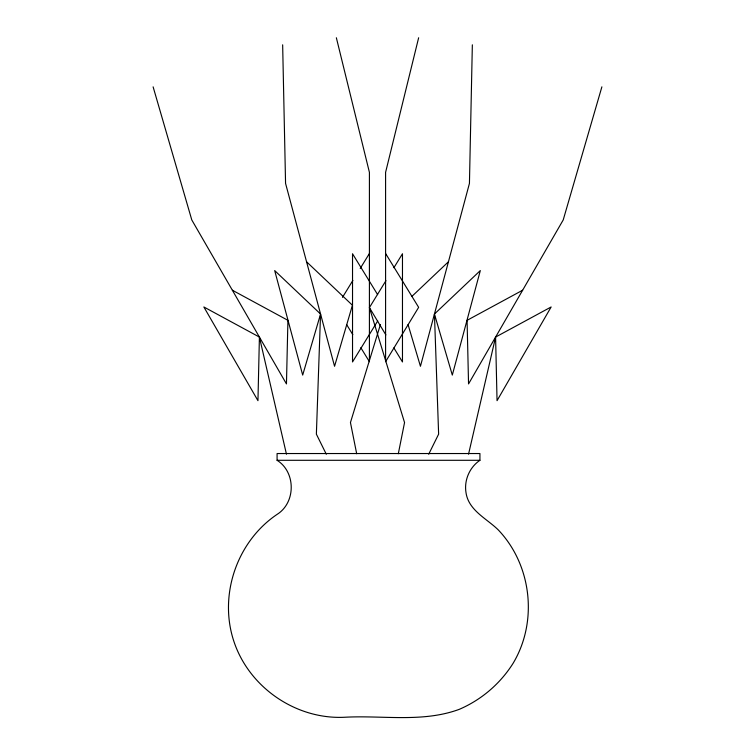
<?xml version="1.0" encoding="UTF-8"?>
<svg xmlns="http://www.w3.org/2000/svg" width="755" height="755" viewBox="0 0 755 755"><rect width="100%" height="100%" fill="white"/><g stroke="black" fill="none" stroke-linecap="round" stroke-linejoin="round"><path stroke-width="1.13" d="M259.409 337.07L257.955 400.669L203.859 306.974L259.409 337.07L286.456 454.189M472.347 44.819L469.44 183.399L420.441 366.279L408.059 324.612M320.554 314.033L302.689 375.084L274.688 270.573L320.554 314.033L316.373 434.153L326.302 454.236M398.31 453.755L404.548 422.545L369.412 307.596L385.947 280.671M468.544 454.189L495.591 337.07L551.141 306.974L497.045 400.669L495.591 337.07M418.648 37.75L385.588 172.357L385.588 361.692L418.648 307.342L385.588 253.501M601.886 86.844L563.211 219.95L468.544 383.918L467.081 320.328L522.639 290.222M380.426 324.499L350.452 422.545L356.69 453.755M428.698 454.236L438.627 434.153L434.446 314.033L480.312 270.573L452.311 375.084L434.446 314.033M342.477 297.376L352.878 280.426M360.229 268.459L369.412 253.501M393.902 267.714L402.472 253.755L402.472 361.947L393.865 347.923M377.726 320.894L352.528 361.947L352.528 253.755L377.632 294.639M411.919 296.375L448.442 261.777M479.935 460.295C469.572 467.26 463.947 480.322 466.005 492.637C468.515 510.408 486.796 518.6 498.243 529.878C531.775 565.07 538.079 621.563 513.117 663.277C500.244 683.719 481.501 699.753 459.323 709.322C422.658 722.875 382.813 715.155 344.705 717.25C296.158 719.704 249.235 687.616 233.918 641.486C218.488 595.384 236.768 541.562 277.085 514.391C295.932 502.585 295.932 472.111 277.085 460.295L277.085 453.538L479.935 453.538L479.935 460.295L277.085 460.295M232.361 290.222L287.919 320.328L286.456 383.918L191.789 219.95L153.114 86.844M306.558 261.777L352.425 305.228L334.559 366.279L285.56 183.399L282.653 44.819M385.871 334.909L369.412 307.596M346.668 324.65L352.811 334.663M360.805 347.677L369.412 361.692L369.412 172.357L336.352 37.75"/></g></svg>
